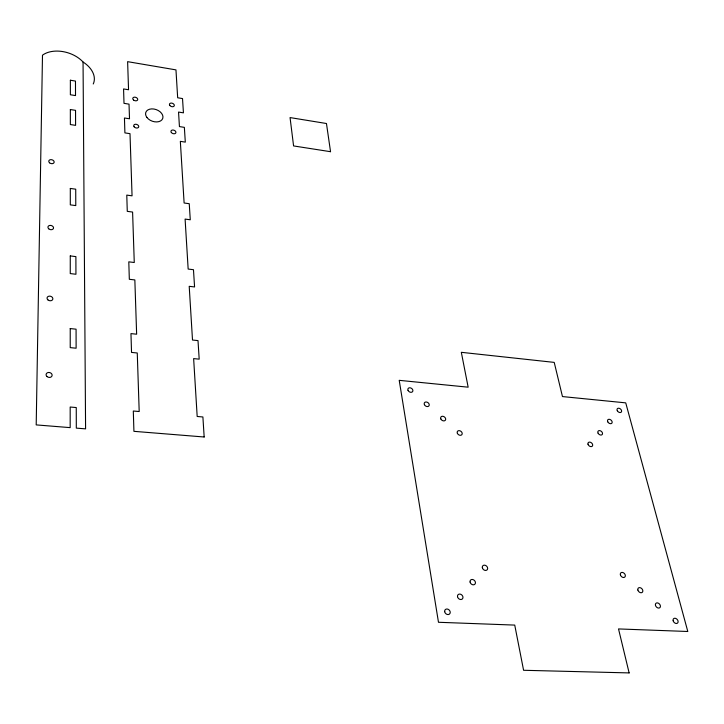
<?xml version="1.0" encoding="UTF-8"?>
<svg xmlns="http://www.w3.org/2000/svg" width="724" height="724" viewBox="0 0 724 724"><rect width="100%" height="100%" fill="white"/><g stroke="black" fill="none" stroke-linecap="round" stroke-linejoin="round"><path stroke-width="1.09" d="M83.052 62.011L85.586 428.861L76.31 428.119L76.255 407.549L70.183 407.033L70.174 427.631L36.2 424.898L42.49 55.187A26.136 17.403 17 0 1 83.052 62.011A26.598 17.765 17.1 0 1 93.251 83.984M70.228 328.578L70.219 347.629L76.12 348.208L76.074 329.185L70.228 328.578M70.273 255.925L70.255 273.582L75.939 274.251L75.893 256.613L70.273 255.925M70.309 188.448L70.3 204.865L75.776 205.589L75.73 189.19L70.309 188.448M70.355 109.532L70.346 124.555L75.586 125.352L75.549 110.347L70.355 109.532M70.373 80.237L70.364 94.763L75.513 95.586L75.477 81.079L70.373 80.237M629.129 672.913L523.588 670.279L514.737 625.093L438.482 622.278L399.214 380.335L468.156 387.186L461.324 352.317L554.222 362.389L562.467 396.571L625.735 402.861L687.8 631.491L618.522 628.93L629.129 672.913M204.168 436.997L133.922 431.332L133.307 411.024L139.198 411.522L137.261 352.986L131.533 352.416L130.963 333.61L136.637 334.207L134.845 279.935L129.325 279.292L128.8 261.835L134.266 262.504L132.592 212.06L127.27 211.345L126.781 195.1L132.058 195.833L130.003 133.668L124.899 132.89L124.447 117.994L129.506 118.781L129.026 104.147L124.003 103.342L123.569 88.934L128.546 89.749L127.623 61.658L175.968 69.884L177.67 97.776L182.52 98.564L183.434 112.844L178.547 112.066L179.434 126.591L184.358 127.361L185.308 142.121L180.339 141.361L184.113 203.001L189.245 203.706L190.276 219.779L185.1 219.082L188.159 269.057L193.471 269.708L194.575 286.948L189.208 286.324L192.503 340.036L198.005 340.606L199.191 359.158L193.634 358.606L197.181 416.481L202.892 416.97L204.168 436.997M330.542 151.696L293.582 145.931L290.053 117.578L326.461 123.514L330.542 151.696M134.085 126.727A2.606 1.792 19.3 0 0 138.465 127.406A2.606 1.792 19.3 0 0 136.166 124.284A2.606 1.792 19.3 0 0 134.085 126.727M169.814 105.46A2.534 1.71 20.6 0 0 174.05 106.138A2.534 1.71 20.6 0 0 171.769 103.116A2.534 1.71 20.6 0 0 169.814 105.46M146.9 117.433A8.996 6.127 20 0 0 161.968 119.777A8.996 6.127 20 0 0 153.922 109.025A8.996 6.127 20 0 0 146.9 117.433M133.533 99.984A2.57 1.738 19.3 0 0 137.66 99.84A2.57 1.738 19.3 0 0 134.528 97.152A2.57 1.738 19.3 0 0 133.533 99.984M171.344 132.492A2.57 1.765 20.7 0 0 175.642 133.153A2.57 1.765 20.7 0 0 173.326 130.048A2.57 1.765 20.7 0 0 171.344 132.492M424.409 404.653A2.733 2.063 34.7 0 0 428.771 406.064A2.733 2.063 34.7 0 0 426.979 402.128A2.733 2.063 34.7 0 0 424.409 404.653M440.853 418.97A2.742 2.072 35.8 0 0 445.224 420.373A2.742 2.072 35.8 0 0 443.396 416.409A2.742 2.072 35.8 0 0 440.853 418.97M457.387 433.359A2.751 2.081 36.8 0 0 461.758 434.771A2.751 2.081 36.8 0 0 459.903 430.771A2.751 2.081 36.8 0 0 457.387 433.359M408.055 390.408A2.715 2.054 33.7 0 0 412.409 391.82A2.715 2.054 33.7 0 0 410.653 387.928A2.715 2.054 33.7 0 0 408.055 390.408M617.31 410.734A2.606 1.81 39.9 0 0 621.31 412.065A2.606 1.81 39.9 0 0 619.337 408.345A2.606 1.81 39.9 0 0 617.31 410.734M607.789 421.857A2.634 1.846 40.1 0 0 611.843 423.196A2.634 1.846 40.1 0 0 609.861 419.422A2.634 1.846 40.1 0 0 607.789 421.857M598.096 433.196A2.661 1.882 40.3 0 0 602.196 434.545A2.661 1.882 40.3 0 0 600.205 430.717A2.661 1.882 40.3 0 0 598.096 433.196M587.988 444.174A2.688 1.919 40.5 0 0 591.961 446.427A2.688 1.919 40.5 0 0 590.983 442.509A2.688 1.919 40.5 0 0 587.988 444.174M482.338 567.661A2.959 2.335 43.5 0 0 486.727 570.159A2.959 2.335 43.5 0 0 485.858 565.571A2.959 2.335 43.5 0 0 482.338 567.661M470.066 582.015A2.996 2.38 43.9 0 0 474.501 584.53A2.996 2.38 43.9 0 0 473.65 579.87A2.996 2.38 43.9 0 0 470.066 582.015M457.514 596.685A3.032 2.434 44.4 0 0 461.993 599.228A3.032 2.434 44.4 0 0 461.17 594.485A3.032 2.434 44.4 0 0 457.514 596.685M444.69 611.68A3.059 2.489 45 0 0 449.224 614.251A3.059 2.489 45 0 0 448.409 609.418A3.059 2.489 45 0 0 444.69 611.68M620.387 574.829A2.896 2.127 46.2 0 0 624.604 577.227A2.896 2.127 46.2 0 0 623.5 572.802A2.896 2.127 46.2 0 0 620.387 574.829M637.88 590.06A2.923 2.136 47 0 0 642.116 592.467A2.923 2.136 47 0 0 640.966 587.997A2.923 2.136 47 0 0 637.88 590.06M655.473 605.373A2.941 2.136 47.8 0 0 659.718 607.789A2.941 2.136 47.8 0 0 658.532 603.273A2.941 2.136 47.8 0 0 655.473 605.373M673.157 620.776A2.959 2.136 48.6 0 0 677.411 623.192A2.959 2.136 48.6 0 0 676.189 618.631A2.959 2.136 48.6 0 0 673.157 620.776M49.54 162.791A2.76 1.955 16 0 0 54.074 162.547A2.76 1.955 16 0 0 50.78 159.642A2.76 1.955 16 0 0 49.54 162.791M48.743 228.811A2.851 2.1 15.5 0 0 53.44 228.449A2.851 2.1 15.5 0 0 50.028 225.399A2.851 2.1 15.5 0 0 48.743 228.811M47.884 299.854A2.95 2.272 14.8 0 0 52.761 299.356A2.95 2.272 14.8 0 0 49.223 296.143A2.95 2.272 14.8 0 0 47.884 299.854M46.951 376.507A3.059 2.462 14.1 0 0 52.028 375.856A3.059 2.462 14.1 0 0 48.354 372.471A3.059 2.462 14.1 0 0 46.951 376.507"/></g></svg>
